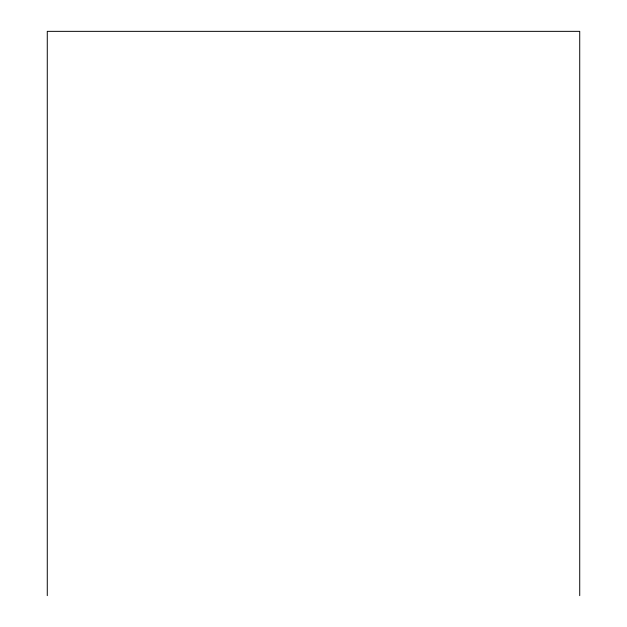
<?xml version="1.0" encoding="UTF-8"?>
<svg xmlns="http://www.w3.org/2000/svg" width="627" height="627" viewBox="0 0 627 627"><rect width="100%" height="100%" fill="white"/><g stroke="black" fill="none" stroke-linecap="round" stroke-linejoin="round"><path stroke-width="0.94" d="M579.724 595.65L579.724 31.35L47.276 31.35L47.276 595.65"/></g></svg>
